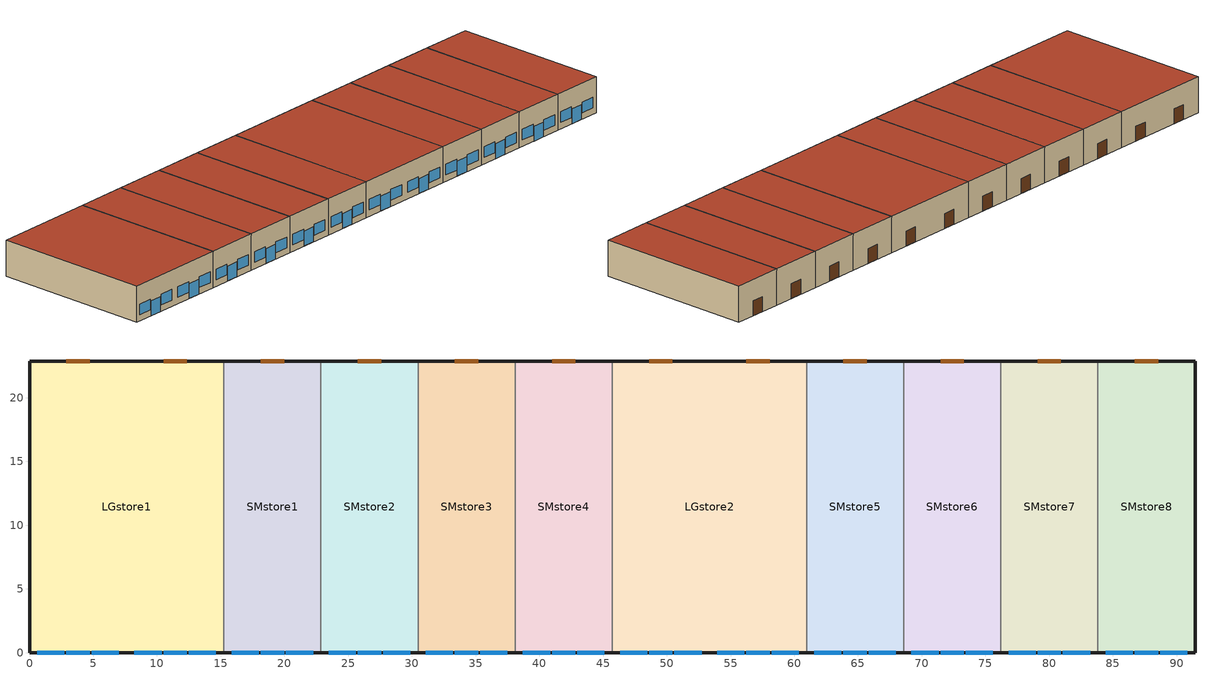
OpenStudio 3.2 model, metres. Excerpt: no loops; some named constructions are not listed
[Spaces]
SMstore2
 floor foundation (BTAP-Grnd-Floor-Mass:U-0.678_std): 30.48,22.86 30.48,0 22.86,0 22.86,22.86 z0
 wall outside: 22.86,0 30.48,0 / 30.48,22.86 22.86,22.86 z0:5.18
 wall to SMstore3: 30.48,0 30.48,22.86 z0:5.18
 wall to SMstore1: 22.86,22.86 22.86,0 z0:5.18
 window: 23.47,0 25.6,0 / 27.74,0 29.87,0 z0.91:2.43; 25.76,0 27.58,0 z0:2.13
 door: 27.58,22.86 25.76,22.86 z0:2.13
 roof outside: 30.48,0 30.48,22.86 22.86,22.86 22.86,0 z5.18
SMstore7
 floor foundation (BTAP-Grnd-Floor-Mass:U-0.678_std): 83.82,22.86 83.82,0 76.2,0 76.2,22.86 z0
 wall outside: 76.2,0 83.82,0 / 83.82,22.86 76.2,22.86 z0:5.18
 wall to SMstore6: 76.2,22.86 76.2,0 z0:5.18
 wall to SMstore8: 83.82,0 83.82,22.86 z0:5.18
 window: 81.08,0 83.21,0 / 76.81,0 78.94,0 z0.91:2.43; 79.1,0 80.92,0 z0:2.13
 door: 80.92,22.86 79.1,22.86 z0:2.13
 roof outside: 83.82,0 83.82,22.86 76.2,22.86 76.2,0 z5.18
SMstore3
 floor foundation (BTAP-Grnd-Floor-Mass:U-0.678_std): 38.1,22.86 38.1,0 30.48,0 30.48,22.86 z0
 wall outside: 30.48,0 38.1,0 / 38.1,22.86 30.48,22.86 z0:5.18
 wall to SMstore4: 38.1,0 38.1,22.86 z0:5.18
 window: 31.09,0 33.22,0 / 35.36,0 37.49,0 z0.91:2.43; 33.38,0 35.2,0 z0:2.13
 door: 35.2,22.86 33.38,22.86 z0:2.13
 roof outside: 38.1,0 38.1,22.86 30.48,22.86 30.48,0 z5.18
SMstore1
 floor foundation (BTAP-Grnd-Floor-Mass:U-0.678_std): 22.86,22.86 22.86,0 15.24,0 15.24,22.86 z0
 wall outside: 15.24,0 22.86,0 / 22.86,22.86 15.24,22.86 z0:5.18
 wall to LGstore1: 15.24,22.86 15.24,0 z0:5.18
 window: 15.85,0 17.98,0 / 20.12,0 22.25,0 z0.91:2.43; 18.14,0 19.97,0 z0:2.13
 door: 19.97,22.86 18.14,22.86 z0:2.13
 roof outside: 22.86,0 22.86,22.86 15.24,22.86 15.24,0 z5.18
LGstore2
 floor foundation (BTAP-Grnd-Floor-Mass:U-0.678_std): 60.96,22.86 60.96,0 45.72,0 45.72,22.86 z0
 wall outside: 45.72,0 60.96,0 / 60.96,22.86 45.72,22.86 z0:5.18
 wall to SMstore5: 60.96,0 60.96,22.86 z0:5.18
 wall to SMstore4: 45.72,22.86 45.72,0 z0:5.18
 window: 48.62,0 50.44,0 / 56.24,0 58.06,0 z0:2.13; 46.33,0 48.46,0 / 58.22,0 60.35,0 / 53.95,0 56.08,0 / 50.6,0 52.73,0 z0.91:2.43
 door: 50.44,22.86 48.62,22.86 / 58.06,22.86 56.24,22.86 z0:2.13
 roof outside: 60.96,0 60.96,22.86 45.72,22.86 45.72,0 z5.18
SMstore8
 floor foundation (BTAP-Grnd-Floor-Mass:U-0.678_std): 91.44,22.86 91.44,0 83.82,0 83.82,22.86 z0
 wall outside: 83.82,0 91.44,0 91.44,22.86 83.82,22.86 z0:5.18
 window: 86.72,0 88.54,0 z0:2.13; 84.43,0 86.56,0 / 88.7,0 90.83,0 z0.91:2.43
 door: 88.54,22.86 86.72,22.86 z0:2.13
 roof outside: 91.44,0 91.44,22.86 83.82,22.86 83.82,0 z5.18
SMstore5
 floor foundation (BTAP-Grnd-Floor-Mass:U-0.678_std): 68.58,22.86 68.58,0 60.96,0 60.96,22.86 z0
 wall outside: 60.96,0 68.58,0 / 68.58,22.86 60.96,22.86 z0:5.18
 wall to SMstore6: 68.58,0 68.58,22.86 z0:5.18
 window: 61.57,0 63.7,0 / 65.84,0 67.97,0 z0.91:2.43; 63.86,0 65.68,0 z0:2.13
 door: 65.68,22.86 63.86,22.86 z0:2.13
 roof outside: 68.58,0 68.58,22.86 60.96,22.86 60.96,0 z5.18
SMstore4
 floor foundation (BTAP-Grnd-Floor-Mass:U-0.678_std): 45.72,22.86 45.72,0 38.1,0 38.1,22.86 z0
 wall outside: 38.1,0 45.72,0 / 45.72,22.86 38.1,22.86 z0:5.18
 window: 41,0 42.82,0 z0:2.13; 38.71,0 40.84,0 / 42.98,0 45.11,0 z0.91:2.43
 door: 42.82,22.86 41,22.86 z0:2.13
 roof outside: 45.72,0 45.72,22.86 38.1,22.86 38.1,0 z5.18
SMstore6
 floor foundation (BTAP-Grnd-Floor-Mass:U-0.678_std): 76.2,22.86 76.2,0 68.58,0 68.58,22.86 z0
 wall outside: 68.58,0 76.2,0 / 76.2,22.86 68.58,22.86 z0:5.18
 window: 73.46,0 75.59,0 / 69.19,0 71.32,0 z0.91:2.43; 71.48,0 73.3,0 z0:2.13
 door: 73.3,22.86 71.48,22.86 z0:2.13
 roof outside: 76.2,0 76.2,22.86 68.58,22.86 68.58,0 z5.18
LGstore1
 floor foundation (BTAP-Grnd-Floor-Mass:U-0.678_std): 15.24,22.86 15.24,0 0,0 0,22.86 z0
 wall outside: 15.24,22.86 0,22.86 0,0 15.24,0 z0:5.18
 window: 8.23,0 10.36,0 / 0.61,0 2.74,0 / 4.88,0 7.01,0 / 12.5,0 14.63,0 z0.91:2.43; 10.52,0 12.35,0 / 2.9,0 4.73,0 z0:2.13
 door: 4.73,22.86 2.9,22.86 / 12.35,22.86 10.52,22.86 z0:2.13
 roof outside: 15.24,0 15.24,22.86 0,22.86 0,0 z5.18
[Schedule:Day]
NECB-C-Service Water Heating Default|Wkdy Day: 8, 0, 0.05, 9, 0, 0.1, 10, 0, 0.2, 11, 0, 0.3, 12, 0, 0.4, 16, 0, 0.8, 17, 0, 0.6, 18, 0, 0.4, 19, 0, 0.3, 21, 0, 0.2, 24, 0, 0.05
NECB-C-Service Water Heating Sat Day: 8, 0, 0.05, 9, 0, 0.1, 10, 0, 0.2, 11, 0, 0.3, 12, 0, 0.5, 16, 0, 0.9, 17, 0, 0.7, 18, 0, 0.5, 19, 0, 0.3, 21, 0, 0.2, 24, 0, 0.05
NECB-C-Service Water Heating Sun|Hol Day: 10, 0, 0.05, 11, 0, 0.1, 12, 0, 0.2, 13, 0, 0.4, 15, 0, 0.8, 16, 0, 0.6, 17, 0, 0.4, 18, 0, 0.3, 19, 0, 0.2, 24, 0, 0.05
sys_3|mixed|shr>none|sc>dx|sh>c-e|ssf>cv|zh>b-e|zc>none|srf>none| Occ Sch Sunday; sys_3|mixed|shr>none|sc>dx|sh>c-e|ssf>cv|zh>b-e|zc>none|srf>none| 1 Occ Sch Sunday; sys_3|mixed|shr>none|sc>dx|sh>c-e|ssf>cv|zh>b-e|zc>none|srf>none| 2 Occ Sch Sunday; sys_3|mixed|shr>none|sc>dx|sh>c-e|ssf>cv|zh>b-e|zc>none|srf>none| 3 Occ Sch Sunday: 11, 0, 0, 19, 0, 1, 24, 0, 0
